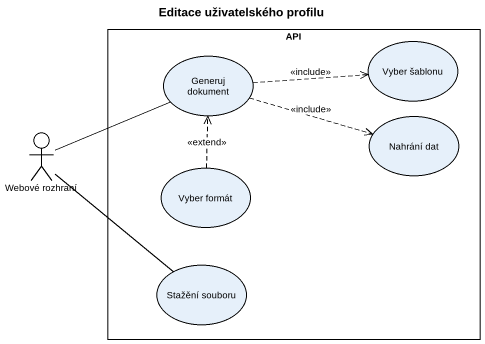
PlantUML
@startuml
title Editace uživatelského profilu
rectangle API {
  usecase "Generuj dokument" as Generuj_dokument
  usecase "Vyber šablonu" as Vyber_šablonu
  usecase "Nahrání dat" as Nahrání_dat
  usecase "Vyber formát" as Vyber_formát
  usecase "Stažění souboru" as Stažění_souboru
}
actor "Webové rozhraní" as Webové_rozhraní
Generuj_dokument .right.> Vyber_šablonu : <<include>>
Generuj_dokument .right.> Nahrání_dat : <<include>>
Webové_rozhraní -right- Generuj_dokument
Webové_rozhraní -- Stažění_souboru
Vyber_formát .up.> Generuj_dokument : <<extend>>
@enduml
